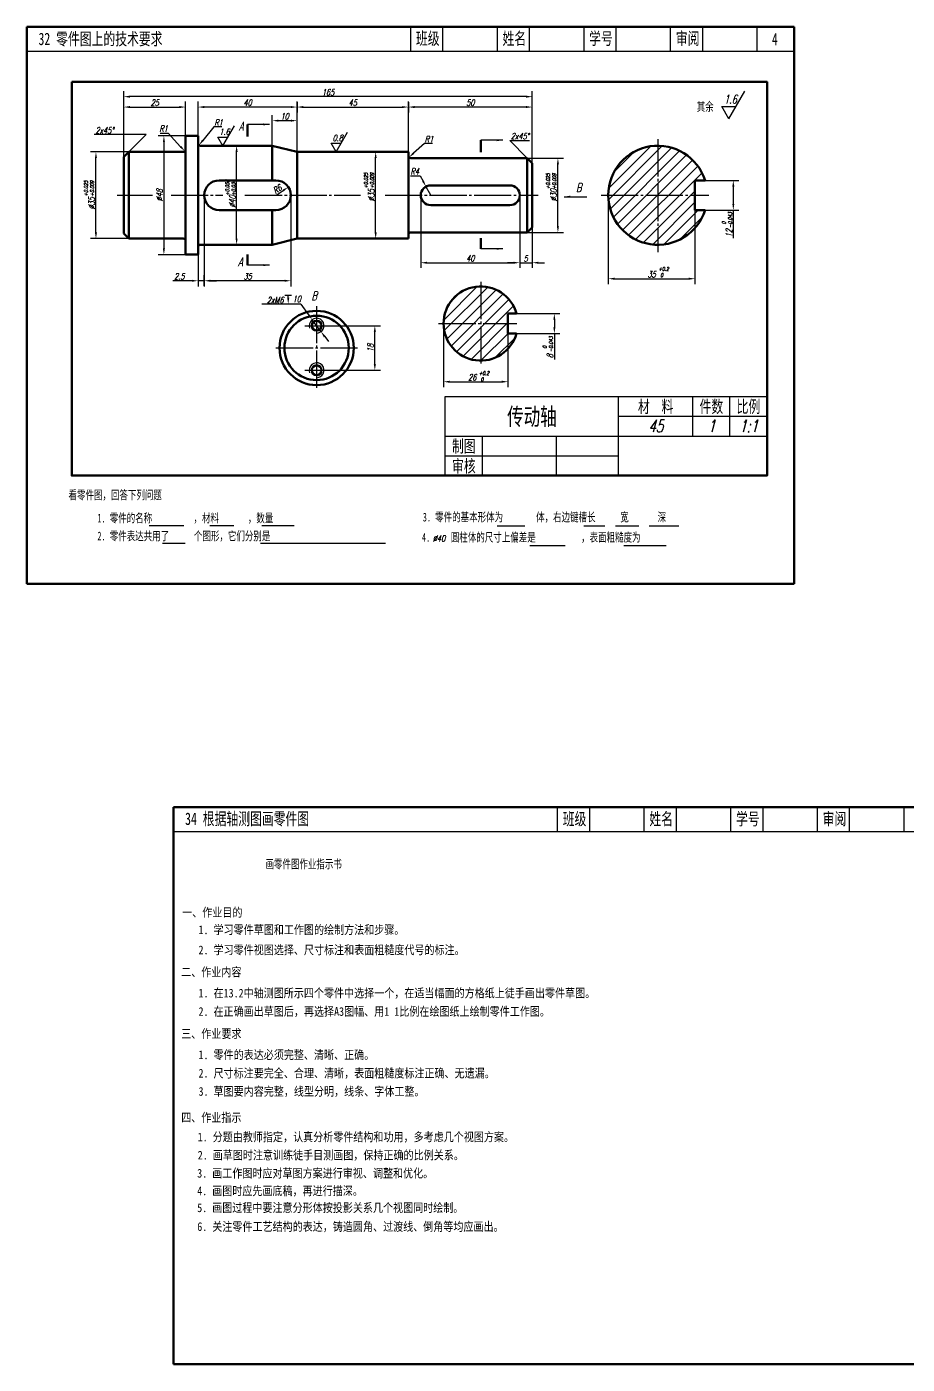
# Model space of a CAD drawing. Header units: millimetres. Extents: x -523 to 2163, y -1202 to 919.
# Drawn here: x -523 to -167, y -548 to -7 of the extents above; entities that cross this region are included whole.
import ezdxf
from ezdxf.enums import TextEntityAlignment as Align

# ---------------------------------------------------------------- set-up
doc = ezdxf.new("R2010")
doc.units = ezdxf.units.MM
doc.header["$PDMODE"] = 33
doc.header["$PDSIZE"] = 1.5
doc.linetypes.add('myCENTER', pattern=[18, 15, -1, 1, -1])
for name, color, linetype, lineweight in [('中心线', 7, 'myCENTER', 25), ('剖面线', 7, 'Continuous', 25), ('尺寸', 7, 'Continuous', 25), ('文字', 7, 'Continuous', 25), ('标注', 7, 'Continuous', 25), ('标题文字', 7, 'Continuous', 25), ('粗实线', 7, 'Continuous', 50), ('细实线', 7, 'Continuous', 25)]:
    doc.layers.add(name, color=color, linetype=linetype, lineweight=lineweight)
doc.styles.add('上下标-1.5号', font='txt.shx', dxfattribs={"width": 0.7, "oblique": 15, "height": 1.5})
doc.styles.add('字母标注-2.5号', font='txt.shx', dxfattribs={"width": 0.7, "oblique": 15, "height": 2.5})
doc.styles.add('字母标注-3.5号', font='txt.shx', dxfattribs={"width": 0.7, "oblique": 15, "height": 3.5})
doc.styles.add('尺寸文字1-2.5号', font='txt.shx', dxfattribs={"width": 0.7, "oblique": 15, "height": 2.5})
doc.styles.add('标题汉字1-5号', font='SimSun.ttf', dxfattribs={"width": 0.7, "height": 5})
doc.styles.add('标题汉字2-3.5号', font='SimSun.ttf', dxfattribs={"width": 0.7, "height": 3.5})
doc.dimstyles.new('ISO-25', dxfattribs={"dimtxt": 3.5, "dimasz": 2.5, "dimexe": 2.25, "dimexo": 0, "dimgap": 0.5, "dimtad": 1, "dimdsep": 46, "dimtxsty": '尺寸文字1-2.5号', "dimcen": 2.5, "dimadec": 0, "dimazin": 0, "dimtfac": 1, "dimtmove": 0, "dimatfit": 2, "dimfxl": 0, "dimarcsym": 0})
doc.dimstyles.new('尺寸25', dxfattribs={"dimtxt": 2.5, "dimasz": 2.5, "dimexe": 2, "dimexo": 0, "dimgap": 0.5, "dimtad": 1, "dimdec": 0, "dimdsep": 46, "dimtxsty": '尺寸文字1-2.5号', "dimcen": 0, "dimadec": 0, "dimazin": 0, "dimtol": 1, "dimtp": 0.039, "dimtfac": 0.6, "dimtdec": 3, "dimtmove": 0, "dimatfit": 3, "dimfxl": 0, "dimarcsym": 0})
doc.dimstyles.new('水平标注25', dxfattribs={"dimtxt": 2.5, "dimasz": 2.5, "dimexe": 2, "dimexo": 0, "dimgap": 0.5, "dimtad": 1, "dimtih": 1, "dimtoh": 1, "dimdec": 0, "dimzin": 0, "dimdsep": 46, "dimtxsty": '尺寸文字1-2.5号', "dimcen": 0, "dimadec": 0, "dimazin": 0, "dimtfac": 1, "dimtdec": 0, "dimtmove": 1, "dimatfit": 2, "dimfxl": 0, "dimtolj": 1, "dimtzin": 0, "dimarcsym": 0})
pattern_1 = [(45, (-1588.9036, -848.7782), (-2.245064, 2.245064), [])]

# ---------------------------------------------------------------- blocks, each defined once
blk = doc.blocks.new('*D125')
at = {"layer": 'Defpoints', "color": 0}
for p in [(-494.66, -57.99), (-481.42, -57.99), (-481.42, -92.99)]:
    blk.add_point(p, dxfattribs=at)
at = {"layer": '尺寸', "color": 0, "lineweight": -2}
for p, q in [((-481.42, -57.99), (-496.91, -57.99)), ((-494.66, -90.49), (-494.66, -60.49)), ((-481.42, -92.99), (-496.91, -92.99))]:
    blk.add_line(p, q, dxfattribs=at)
at = {"layer": '尺寸', "color": 0}
for points in [[(-495.08, -60.49), (-494.24, -60.49), (-494.66, -57.99)], [(-495.08, -90.49), (-494.24, -90.49), (-494.66, -92.99)]]:
    blk.add_solid(points, dxfattribs=at)
at = {"layer": '尺寸', "color": 0, "insert": (-496.41, -78.8), "char_height": 2.5, "attachment_point": 5, "rotation": 90, "style": '尺寸文字1-2.5号'}
blk.add_mtext('%%c35', dxfattribs=at)
blk = doc.blocks.new('*D126')
at = {"layer": 'Defpoints', "color": 0}
for p in [(-458.42, -51.49), (-467.21, -99.49), (-458.42, -99.49)]:
    blk.add_point(p, dxfattribs=at)
at = {"layer": '尺寸', "color": 0, "lineweight": -2}
for p, q in [((-458.42, -51.49), (-469.46, -51.49)), ((-467.21, -53.99), (-467.21, -96.99)), ((-458.42, -99.49), (-469.46, -99.49))]:
    blk.add_line(p, q, dxfattribs=at)
at = {"layer": '尺寸', "color": 0}
for points in [[(-467.62, -53.99), (-466.79, -53.99), (-467.21, -51.49)], [(-467.62, -96.99), (-466.79, -96.99), (-467.21, -99.49)]]:
    blk.add_solid(points, dxfattribs=at)
at = {"layer": '尺寸', "color": 0, "insert": (-468.96, -75.49), "char_height": 2.5, "attachment_point": 5, "rotation": 90, "style": '尺寸文字1-2.5号'}
blk.add_mtext('%%c48', dxfattribs=at)
blk = doc.blocks.new('*D127')
at = {"layer": 'Defpoints', "color": 0}
for p in [(-368.17, -60.16), (-367.42, -59.49)]:
    blk.add_point(p, dxfattribs=at)
at = {"layer": '尺寸', "color": 0, "lineweight": -2}
for p, q in [((-361.96, -54.57), (-366.31, -58.48)), ((-358.75, -54.57), (-361.96, -54.57))]:
    blk.add_line(p, q, dxfattribs=at)
at = {"layer": '尺寸', "color": 0}
blk.add_solid([(-366.59, -58.17), (-366.03, -58.79), (-368.17, -60.16)], dxfattribs=at)
at = {"layer": '尺寸', "color": 0, "insert": (-360.1, -52.82), "char_height": 2.5, "attachment_point": 5, "style": '尺寸文字1-2.5号'}
blk.add_mtext('\\A1;R1', dxfattribs=at)
blk = doc.blocks.new('*D128')
at = {"layer": 'Defpoints', "color": 0}
for p in [(-423.42, -45.37), (-423.42, -55.49), (-413.42, -57.99)]:
    blk.add_point(p, dxfattribs=at)
at = {"layer": '尺寸', "color": 0, "lineweight": -2}
for p, q in [((-423.42, -55.49), (-423.42, -43.12)), ((-413.42, -57.99), (-413.42, -43.12)), ((-415.92, -45.37), (-420.92, -45.37))]:
    blk.add_line(p, q, dxfattribs=at)
at = {"layer": '尺寸', "color": 0}
for points in [[(-420.92, -44.96), (-420.92, -45.79), (-423.42, -45.37)], [(-415.92, -44.96), (-415.92, -45.79), (-413.42, -45.37)]]:
    blk.add_solid(points, dxfattribs=at)
at = {"layer": '尺寸', "color": 0, "insert": (-418.42, -43.62), "char_height": 2.5, "attachment_point": 5, "style": '尺寸文字1-2.5号'}
blk.add_mtext('10', dxfattribs=at)
blk = doc.blocks.new('*D129')
at = {"layer": 'Defpoints', "color": 0}
for p in [(-453.42, -39.87), (-413.42, -43.37), (-453.42, -51.49)]:
    blk.add_point(p, dxfattribs=at)
at = {"layer": '尺寸', "color": 0, "lineweight": -2}
for p, q in [((-453.42, -51.49), (-453.42, -37.62)), ((-413.42, -43.37), (-413.42, -37.62)), ((-415.92, -39.87), (-450.92, -39.87))]:
    blk.add_line(p, q, dxfattribs=at)
at = {"layer": '尺寸', "color": 0}
for points in [[(-450.92, -39.45), (-450.92, -40.28), (-453.42, -39.87)], [(-415.92, -39.45), (-415.92, -40.28), (-413.42, -39.87)]]:
    blk.add_solid(points, dxfattribs=at)
at = {"layer": '尺寸', "color": 0, "insert": (-433.42, -38.12), "char_height": 2.5, "attachment_point": 5, "style": '尺寸文字1-2.5号'}
blk.add_mtext('40', dxfattribs=at)
blk = doc.blocks.new('*D130')
at = {"layer": 'Defpoints', "color": 0}
for p in [(-413.42, -37.87), (-368.42, -39.87), (-368.42, -57.99)]:
    blk.add_point(p, dxfattribs=at)
at = {"layer": '尺寸', "color": 0, "lineweight": -2}
for p, q in [((-368.42, -57.99), (-368.42, -37.62)), ((-413.42, -37.87), (-413.42, -42.12)), ((-410.92, -39.87), (-370.92, -39.87))]:
    blk.add_line(p, q, dxfattribs=at)
at = {"layer": '尺寸', "color": 0}
for points in [[(-410.92, -39.45), (-410.92, -40.28), (-413.42, -39.87)], [(-370.92, -39.45), (-370.92, -40.28), (-368.42, -39.87)]]:
    blk.add_solid(points, dxfattribs=at)
at = {"layer": '尺寸', "color": 0, "insert": (-390.92, -38.12), "char_height": 2.5, "attachment_point": 5, "style": '尺寸文字1-2.5号'}
blk.add_mtext('45', dxfattribs=at)
blk = doc.blocks.new('*D131')
at = {"layer": 'Defpoints', "color": 0}
for p in [(-458.42, -39.87), (-458.42, -51.49), (-483.42, -59.99)]:
    blk.add_point(p, dxfattribs=at)
at = {"layer": '尺寸', "color": 0, "lineweight": -2}
for p, q in [((-483.42, -59.99), (-483.42, -37.62)), ((-458.42, -51.49), (-458.42, -37.62)), ((-480.92, -39.87), (-460.92, -39.87))]:
    blk.add_line(p, q, dxfattribs=at)
at = {"layer": '尺寸', "color": 0}
for points in [[(-480.92, -39.45), (-480.92, -40.28), (-483.42, -39.87)], [(-460.92, -39.45), (-460.92, -40.28), (-458.42, -39.87)]]:
    blk.add_solid(points, dxfattribs=at)
at = {"layer": '尺寸', "color": 0, "insert": (-470.92, -38.12), "char_height": 2.5, "attachment_point": 5, "style": '尺寸文字1-2.5号'}
blk.add_mtext('25', dxfattribs=at)
blk = doc.blocks.new('*D132')
at = {"layer": 'Defpoints', "color": 0}
for p in [(-437.84, -55.49), (-436.62, -55.49), (-435.4, -95.49)]:
    blk.add_point(p, dxfattribs=at)
at = {"layer": '尺寸', "color": 0, "lineweight": -2}
for p, q in [((-436.62, -55.49), (-440.09, -55.49)), ((-437.84, -92.99), (-437.84, -57.99)), ((-435.4, -95.49), (-440.09, -95.49))]:
    blk.add_line(p, q, dxfattribs=at)
at = {"layer": '尺寸', "color": 0}
for points in [[(-438.25, -57.99), (-437.42, -57.99), (-437.84, -55.49)], [(-438.25, -92.99), (-437.42, -92.99), (-437.84, -95.49)]]:
    blk.add_solid(points, dxfattribs=at)
at = {"layer": '尺寸', "color": 0, "insert": (-439.59, -78.03), "char_height": 2.5, "attachment_point": 5, "rotation": 90, "style": '尺寸文字1-2.5号'}
blk.add_mtext('%%c40', dxfattribs=at)
blk = doc.blocks.new('*D133')
at = {"layer": 'Defpoints', "color": 0}
for p in [(-382.18, -57.99), (-381.66, -57.99), (-383.49, -92.99)]:
    blk.add_point(p, dxfattribs=at)
at = {"layer": '尺寸', "color": 0, "lineweight": -2}
for p, q in [((-382.18, -57.99), (-379.41, -57.99)), ((-381.66, -90.49), (-381.66, -60.49)), ((-383.49, -92.99), (-379.41, -92.99))]:
    blk.add_line(p, q, dxfattribs=at)
at = {"layer": '尺寸', "color": 0}
for points in [[(-382.07, -60.49), (-381.24, -60.49), (-381.66, -57.99)], [(-382.07, -90.49), (-381.24, -90.49), (-381.66, -92.99)]]:
    blk.add_solid(points, dxfattribs=at)
at = {"layer": '尺寸', "color": 0, "insert": (-383.41, -75.49), "char_height": 2.5, "attachment_point": 5, "rotation": 90, "style": '尺寸文字1-2.5号'}
blk.add_mtext('%%C35', dxfattribs=at)
blk = doc.blocks.new('*D134')
at = {"layer": 'Defpoints', "color": 0}
for p in [(-450.92, -75.49), (-453.42, -99.49), (-453.42, -110.03)]:
    blk.add_point(p, dxfattribs=at)
at = {"layer": '尺寸', "color": 0, "lineweight": -2}
for p, q in [((-450.92, -75.49), (-450.92, -112.28)), ((-453.42, -99.49), (-453.42, -112.28)), ((-455.92, -110.03), (-463.59, -110.03)), ((-450.92, -110.03), (-453.42, -110.03)), ((-448.42, -110.03), (-445.92, -110.03))]:
    blk.add_line(p, q, dxfattribs=at)
at = {"layer": '尺寸', "color": 0}
for points in [[(-455.92, -109.61), (-455.92, -110.44), (-453.42, -110.03)], [(-448.42, -109.61), (-448.42, -110.44), (-450.92, -110.03)]]:
    blk.add_solid(points, dxfattribs=at)
at = {"layer": '尺寸', "color": 0, "insert": (-461.01, -108.28), "char_height": 2.5, "attachment_point": 5, "style": '尺寸文字1-2.5号'}
blk.add_mtext('2.5', dxfattribs=at)
blk = doc.blocks.new('*D135')
at = {"layer": 'Defpoints', "color": 0}
for p in [(-415.92, -75.49), (-450.92, -110.03), (-450.92, -112.03)]:
    blk.add_point(p, dxfattribs=at)
at = {"layer": '尺寸', "color": 0, "lineweight": -2}
for p, q in [((-415.92, -75.49), (-415.92, -112.28)), ((-450.92, -112.03), (-450.92, -107.78)), ((-418.42, -110.03), (-448.42, -110.03))]:
    blk.add_line(p, q, dxfattribs=at)
at = {"layer": '尺寸', "color": 0}
for points in [[(-448.42, -109.61), (-448.42, -110.44), (-450.92, -110.03)], [(-418.42, -109.61), (-418.42, -110.44), (-415.92, -110.03)]]:
    blk.add_solid(points, dxfattribs=at)
at = {"layer": '尺寸', "color": 0, "insert": (-433.42, -108.28), "char_height": 2.5, "attachment_point": 5, "style": '尺寸文字1-2.5号'}
blk.add_mtext('35', dxfattribs=at)
blk = doc.blocks.new('*D136')
at = {"layer": 'Defpoints', "color": 0}
for p in [(-421.92, -75.49), (-416.92, -72.18)]:
    blk.add_point(p, dxfattribs=at)
at = {"layer": '尺寸', "color": 0, "lineweight": -2}
blk.add_line((-421.92, -75.49), (-419, -73.56), dxfattribs=at)
at = {"layer": '尺寸', "color": 0}
blk.add_solid([(-419.23, -73.21), (-418.77, -73.91), (-416.92, -72.18)], dxfattribs=at)
at = {"layer": '尺寸', "color": 0, "insert": (-421.43, -73.06), "char_height": 2.5, "attachment_point": 5, "rotation": 33.4229, "style": '尺寸文字1-2.5号'}
blk.add_mtext('R6', dxfattribs=at)
blk = doc.blocks.new('*D137')
at = {"layer": 'Defpoints', "color": 0}
for p in [(-368.42, -37.87), (-368.42, -39.87), (-318.42, -62.49)]:
    blk.add_point(p, dxfattribs=at)
at = {"layer": '尺寸', "color": 0, "lineweight": -2}
for p, q in [((-318.42, -62.49), (-318.42, -37.62)), ((-368.42, -37.87), (-368.42, -42.12)), ((-320.92, -39.87), (-365.92, -39.87))]:
    blk.add_line(p, q, dxfattribs=at)
at = {"layer": '尺寸', "color": 0}
for points in [[(-365.92, -39.45), (-365.92, -40.28), (-368.42, -39.87)], [(-320.92, -39.45), (-320.92, -40.28), (-318.42, -39.87)]]:
    blk.add_solid(points, dxfattribs=at)
at = {"layer": '尺寸', "color": 0, "insert": (-343.42, -38.12), "char_height": 2.5, "attachment_point": 5, "style": '尺寸文字1-2.5号'}
blk.add_mtext('50', dxfattribs=at)
blk = doc.blocks.new('*D121')
at = {"layer": 'Defpoints', "color": 0}
for p in [(-483.42, -35.67), (-483.42, -37.87), (-318.42, -37.87)]:
    blk.add_point(p, dxfattribs=at)
at = {"layer": '尺寸', "color": 0, "lineweight": -2}
for p, q in [((-483.42, -37.87), (-483.42, -33.42)), ((-320.92, -35.67), (-480.92, -35.67)), ((-318.42, -37.87), (-318.42, -33.42))]:
    blk.add_line(p, q, dxfattribs=at)
at = {"layer": '尺寸', "color": 0}
for points in [[(-480.92, -35.25), (-480.92, -36.09), (-483.42, -35.67)], [(-320.92, -35.25), (-320.92, -36.09), (-318.42, -35.67)]]:
    blk.add_solid(points, dxfattribs=at)
at = {"layer": '尺寸', "color": 0, "insert": (-400.92, -33.92), "char_height": 2.5, "attachment_point": 5, "style": '尺寸文字1-2.5号'}
blk.add_mtext('165', dxfattribs=at)
blk = doc.blocks.new('*D138')
at = {"layer": 'Defpoints', "color": 0}
for p in [(-320.42, -60.49), (-308.03, -60.49), (-320.42, -90.49)]:
    blk.add_point(p, dxfattribs=at)
at = {"layer": '尺寸', "color": 0, "lineweight": -2}
for p, q in [((-320.42, -60.49), (-305.78, -60.49)), ((-308.03, -87.99), (-308.03, -62.99)), ((-320.42, -90.49), (-305.78, -90.49))]:
    blk.add_line(p, q, dxfattribs=at)
at = {"layer": '尺寸', "color": 0}
for points in [[(-308.45, -62.99), (-307.61, -62.99), (-308.03, -60.49)], [(-308.45, -87.99), (-307.61, -87.99), (-308.03, -90.49)]]:
    blk.add_solid(points, dxfattribs=at)
at = {"layer": '尺寸', "color": 0, "insert": (-309.78, -75.49), "char_height": 2.5, "attachment_point": 5, "rotation": 90, "style": '尺寸文字1-2.5号'}
blk.add_mtext('%%C30', dxfattribs=at)
blk = doc.blocks.new('*D139')
at = {"layer": 'Defpoints', "color": 0}
for p in [(-287.66, -75.49), (-252.66, -81.49), (-252.66, -109.2)]:
    blk.add_point(p, dxfattribs=at)
at = {"layer": '尺寸', "color": 0, "lineweight": -2}
for p, q in [((-287.66, -75.49), (-287.66, -111.45)), ((-252.66, -81.49), (-252.66, -111.45)), ((-285.16, -109.2), (-255.16, -109.2))]:
    blk.add_line(p, q, dxfattribs=at)
at = {"layer": '尺寸', "color": 0}
for points in [[(-285.16, -108.79), (-285.16, -109.62), (-287.66, -109.2)], [(-255.16, -108.79), (-255.16, -109.62), (-252.66, -109.2)]]:
    blk.add_solid(points, dxfattribs=at)
at = {"layer": '尺寸', "color": 0, "insert": (-270.16, -107.45), "char_height": 2.5, "attachment_point": 5, "style": '尺寸文字1-2.5号'}
blk.add_mtext('35', dxfattribs=at)
blk = doc.blocks.new('*D140')
at = {"layer": 'Defpoints', "color": 0}
for p in [(-248.58, -69.49), (-237.17, -69.49), (-248.58, -81.49)]:
    blk.add_point(p, dxfattribs=at)
at = {"layer": '尺寸', "color": 0, "lineweight": -2}
for p, q in [((-248.58, -69.49), (-234.92, -69.49)), ((-237.17, -71.99), (-237.17, -78.99)), ((-248.58, -81.49), (-234.92, -81.49)), ((-237.17, -81.49), (-237.17, -92.76))]:
    blk.add_line(p, q, dxfattribs=at)
at = {"layer": '尺寸', "color": 0}
for points in [[(-237.58, -71.99), (-236.75, -71.99), (-237.17, -69.49)], [(-237.58, -78.99), (-236.75, -78.99), (-237.17, -81.49)]]:
    blk.add_solid(points, dxfattribs=at)
at = {"layer": '尺寸', "color": 0, "insert": (-238.92, -90.82), "char_height": 2.5, "attachment_point": 5, "rotation": 90, "style": '尺寸文字1-2.5号'}
blk.add_mtext('12', dxfattribs=at)
blk = doc.blocks.new('*D141')
at = {"layer": 'Defpoints', "color": 0}
for p in [(-354.22, -127.3), (-328.22, -131.3), (-328.22, -150.81)]:
    blk.add_point(p, dxfattribs=at)
at = {"layer": '尺寸', "color": 0, "lineweight": -2}
for p, q in [((-354.22, -127.3), (-354.22, -153.06)), ((-328.22, -131.3), (-328.22, -153.06)), ((-351.72, -150.81), (-330.72, -150.81))]:
    blk.add_line(p, q, dxfattribs=at)
at = {"layer": '尺寸', "color": 0}
for points in [[(-351.72, -150.39), (-351.72, -151.23), (-354.22, -150.81)], [(-330.72, -150.39), (-330.72, -151.23), (-328.22, -150.81)]]:
    blk.add_solid(points, dxfattribs=at)
at = {"layer": '尺寸', "color": 0, "insert": (-342.64, -149.06), "char_height": 2.5, "attachment_point": 5, "style": '尺寸文字1-2.5号'}
blk.add_mtext('26', dxfattribs=at)
blk = doc.blocks.new('*D142')
at = {"layer": 'Defpoints', "color": 0}
for p in [(-324.76, -123.3), (-324.76, -131.3), (-309.47, -131.3)]:
    blk.add_point(p, dxfattribs=at)
at = {"layer": '尺寸', "color": 0, "lineweight": -2}
for p, q in [((-324.76, -123.3), (-307.22, -123.3)), ((-309.47, -125.8), (-309.47, -128.8)), ((-324.76, -131.3), (-307.22, -131.3)), ((-309.47, -131.3), (-309.47, -141.78))]:
    blk.add_line(p, q, dxfattribs=at)
at = {"layer": '尺寸', "color": 0}
for points in [[(-309.89, -125.8), (-309.05, -125.8), (-309.47, -123.3)], [(-309.89, -128.8), (-309.05, -128.8), (-309.47, -131.3)]]:
    blk.add_solid(points, dxfattribs=at)
at = {"layer": '尺寸', "color": 0, "insert": (-311.22, -140.47), "char_height": 2.5, "attachment_point": 5, "rotation": 90, "style": '尺寸文字1-2.5号'}
blk.add_mtext('8', dxfattribs=at)
blk = doc.blocks.new('*D143')
at = {"layer": 'Defpoints', "color": 0}
for p in [(-401, -128.17), (-381.99, -128.17), (-400.72, -146.17)]:
    blk.add_point(p, dxfattribs=at)
at = {"layer": '尺寸', "color": 0, "lineweight": -2}
for p, q in [((-401, -128.17), (-379.74, -128.17)), ((-381.99, -143.67), (-381.99, -130.67)), ((-400.72, -146.17), (-379.74, -146.17))]:
    blk.add_line(p, q, dxfattribs=at)
at = {"layer": '尺寸', "color": 0}
for points in [[(-382.41, -130.67), (-381.57, -130.67), (-381.99, -128.17)], [(-382.41, -143.67), (-381.57, -143.67), (-381.99, -146.17)]]:
    blk.add_solid(points, dxfattribs=at)
at = {"layer": '尺寸', "color": 0, "insert": (-383.74, -137.17), "char_height": 2.5, "attachment_point": 5, "rotation": 90, "style": '尺寸文字1-2.5号'}
blk.add_mtext('18', dxfattribs=at)
blk = doc.blocks.new('*D144')
at = {"layer": 'Defpoints', "color": 0}
for p in [(-407.28, -125.75), (-403.73, -130.59)]:
    blk.add_point(p, dxfattribs=at)
at = {"layer": '尺寸', "color": 0, "lineweight": -2}
for p, q in [((-411.86, -119.52), (-408.76, -123.73)), ((-403.73, -130.59), (-407.28, -125.75)), ((-402.25, -132.6), (-400.77, -134.62))]:
    blk.add_line(p, q, dxfattribs=at)
at = {"layer": '尺寸', "color": 0}
for points in [[(-408.42, -123.49), (-409.1, -123.98), (-407.28, -125.75)], [(-401.92, -132.36), (-402.59, -132.85), (-403.73, -130.59)]]:
    blk.add_solid(points, dxfattribs=at)
blk = doc.blocks.new('*D361')
at = {"layer": 'Defpoints', "color": 0}
for p in [(-459.42, -56.99), (-458.75, -57.72)]:
    blk.add_point(p, dxfattribs=at)
at = {"layer": '尺寸', "color": 0, "lineweight": -2}
for p, q in [((-468.7, -50.36), (-465.49, -50.36)), ((-465.49, -50.36), (-460.44, -55.88))]:
    blk.add_line(p, q, dxfattribs=at)
at = {"layer": '尺寸', "color": 0}
blk.add_solid([(-460.13, -55.6), (-460.74, -56.16), (-458.75, -57.72)], dxfattribs=at)
at = {"layer": '尺寸', "color": 0, "insert": (-467.34, -48.61), "char_height": 2.5, "attachment_point": 5, "style": '尺寸文字1-2.5号'}
blk.add_mtext('\\A1;R1', dxfattribs=at)
blk = doc.blocks.new('*D362')
at = {"layer": 'Defpoints', "color": 0}
for p in [(-453.06, -55.26), (-452.42, -54.49)]:
    blk.add_point(p, dxfattribs=at)
at = {"layer": '尺寸', "color": 0, "lineweight": -2}
for p, q in [((-446.97, -47.88), (-451.47, -53.33)), ((-443.76, -47.88), (-446.97, -47.88))]:
    blk.add_line(p, q, dxfattribs=at)
at = {"layer": '尺寸', "color": 0}
blk.add_solid([(-451.79, -53.07), (-451.15, -53.6), (-453.06, -55.26)], dxfattribs=at)
at = {"layer": '尺寸', "color": 0, "insert": (-445.12, -46.13), "char_height": 2.5, "attachment_point": 5, "style": '尺寸文字1-2.5号'}
blk.add_mtext('\\A1;R1', dxfattribs=at)
blk = doc.blocks.new('*D363')
at = {"layer": 'Defpoints', "color": 0}
for p in [(-361.34, -71.97), (-359.42, -75.49)]:
    blk.add_point(p, dxfattribs=at)
at = {"layer": '尺寸', "color": 0, "lineweight": -2}
for p, q in [((-367.52, -67.58), (-363.73, -67.58)), ((-363.73, -67.58), (-362.53, -69.78)), ((-359.42, -75.49), (-361.34, -71.97))]:
    blk.add_line(p, q, dxfattribs=at)
at = {"layer": '尺寸', "color": 0}
blk.add_solid([(-362.17, -69.58), (-362.9, -69.98), (-361.34, -71.97)], dxfattribs=at)
at = {"layer": '尺寸', "color": 0, "insert": (-365.87, -65.83), "char_height": 2.5, "attachment_point": 5, "style": '尺寸文字1-2.5号'}
blk.add_mtext('\\A1;R4', dxfattribs=at)
blk = doc.blocks.new('*D364')
at = {"layer": 'Defpoints', "color": 0}
for p in [(-363.42, -75.49), (-323.42, -75.49), (-323.42, -102.74)]:
    blk.add_point(p, dxfattribs=at)
at = {"layer": '尺寸', "color": 0, "lineweight": -2}
for p, q in [((-363.42, -75.49), (-363.42, -104.74)), ((-323.42, -75.49), (-323.42, -104.74)), ((-360.92, -102.74), (-325.92, -102.74))]:
    blk.add_line(p, q, dxfattribs=at)
at = {"layer": '尺寸', "color": 0}
for points in [[(-360.92, -102.33), (-360.92, -103.16), (-363.42, -102.74)], [(-325.92, -102.33), (-325.92, -103.16), (-323.42, -102.74)]]:
    blk.add_solid(points, dxfattribs=at)
at = {"layer": '尺寸', "color": 0, "insert": (-343.42, -100.99), "char_height": 2.5, "attachment_point": 5, "style": '尺寸文字1-2.5号'}
blk.add_mtext('\\A1;40', dxfattribs=at)
blk = doc.blocks.new('*D365')
at = {"layer": 'Defpoints', "color": 0}
for p in [(-323.42, -75.49), (-318.42, -88.49), (-318.42, -102.74)]:
    blk.add_point(p, dxfattribs=at)
at = {"layer": '尺寸', "color": 0, "lineweight": -2}
for p, q in [((-323.42, -75.49), (-323.42, -104.74)), ((-318.42, -88.49), (-318.42, -104.74)), ((-325.92, -102.74), (-328.42, -102.74)), ((-323.42, -102.74), (-318.42, -102.74)), ((-315.92, -102.74), (-313.42, -102.74))]:
    blk.add_line(p, q, dxfattribs=at)
at = {"layer": '尺寸', "color": 0}
for points in [[(-325.92, -102.33), (-325.92, -103.16), (-323.42, -102.74)], [(-315.92, -102.33), (-315.92, -103.16), (-318.42, -102.74)]]:
    blk.add_solid(points, dxfattribs=at)
at = {"layer": '尺寸', "color": 0, "insert": (-321.08, -101.03), "char_height": 2.5, "attachment_point": 5, "style": '尺寸文字1-2.5号'}
blk.add_mtext('\\A1;5', dxfattribs=at)

msp = doc.modelspace()

# ---------------------------------------------------------------- hatches: boundary and pattern name
at = {"layer": '剖面线'}
h = msp.add_hatch(dxfattribs=at)
h.set_pattern_fill('ANSI31', color=256, style=0)
h.set_pattern_definition(pattern_1)
h.paths.add_polyline_path([(-252.664, -81.487), (-252.664, -69.487), (-248.585, -69.487, 6.5131307), (-248.585, -81.487)])
h = msp.add_hatch(dxfattribs=at)
h.set_pattern_fill('ANSI31', color=256, style=0)
h.set_pattern_definition(pattern_1)
h.paths.add_polyline_path([(-324.763, -131.298), (-328.22, -131.298), (-328.22, -123.298), (-324.763, -123.298, 7.3642081)])

# ---------------------------------------------------------------- linework, layer by layer
at = {"layer": '中心线'}
for p, q in [((-267.664, -52.891), (-267.664, -98.544)), ((-486.091, -75.487), (-471.747, -75.487)), ((-464.336, -75.487), (-443.34, -75.487)), ((-434.448, -75.487), (-387.763, -75.487)), ((-377.882, -75.487), (-315.982, -75.487)), ((-290.551, -75.487), (-247.077, -75.487)), ((-339.22, -110.511), (-339.22, -144.023)), ((-405.507, -120.229), (-405.507, -153.99)), ((-410.219, -128.168), (-400.999, -128.168)), ((-356.251, -127.298), (-324.573, -127.298)), ((-421.953, -137.168), (-388.427, -137.168)), ((-410.219, -146.168), (-400.72, -146.168))]:
    msp.add_line(p, q, dxfattribs=at)
at = {"layer": '尺寸'}
for p, q in [((-474.352, -50.916), (-495.353, -50.916)), ((-481.423, -57.987), (-474.352, -50.916)), ((-320.423, -60.487), (-327.494, -53.416)), ((-327.494, -53.416), (-319.526, -53.416)), ((-418.325, -115.815), (-415.693, -115.815)), ((-411.855, -119.516), (-427.595, -119.516))]:
    msp.add_line(p, q, dxfattribs=at)
msp.add_lwpolyline([(-416.977, -116.902), (-416.977, -115.815)], dxfattribs=at)
msp.add_solid([(-416.56, -116.902), (-416.977, -119.402), (-417.393, -116.902)], dxfattribs=at)
at = {"layer": '文字'}
for p, q in [((-473.2, -208.826), (-459.114, -208.826)), ((-448.71, -208.826), (-438.946, -208.826)), ((-427.582, -208.826), (-414.616, -208.826)), ((-332.52, -209.004), (-321.336, -209.004)), ((-297.576, -209.004), (-289.128, -209.004)), ((-284.728, -209.004), (-275.401, -209.004)), ((-271.177, -209.004), (-259.209, -209.004)), ((-467.733, -216.032), (-458.641, -216.032)), ((-428.12, -216.032), (-377.674, -216.032)), ((-319.361, -217.007), (-305.033, -217.007)), ((-281.448, -217.007), (-264.338, -217.007))]:
    msp.add_line(p, q, dxfattribs=at)
at = {"layer": '标注'}
for p, q in [((-238.92, -44.6), (-232.454, -33.4)), ((-241.749, -39.7), (-236.091, -39.7)), ((-238.92, -44.6), (-241.749, -39.7)), ((-443.337, -55.487), (-438.718, -47.487)), ((-445.357, -51.987), (-441.316, -51.987)), ((-443.337, -55.487), (-445.357, -51.987)), ((-397.596, -57.987), (-392.978, -49.987)), ((-399.617, -54.487), (-395.576, -54.487)), ((-397.596, -57.987), (-399.617, -54.487))]:
    msp.add_line(p, q, dxfattribs=at)
at = {"layer": '粗实线'}
for p, q in [((-522.618, -7.433), (-522.618, -232.433)), ((-212.618, -7.433), (-522.618, -7.433)), ((-212.618, -232.433), (-212.618, -7.433)), ((-433.449, -46.883), (-433.449, -51.72)), ((-458.423, -51.487), (-458.423, -56.987)), ((-458.423, -51.487), (-453.423, -51.487)), ((-453.423, -51.487), (-453.423, -54.487)), ((-339.22, -53.25), (-339.22, -58.086)), ((-481.423, -57.987), (-483.423, -59.987)), ((-481.423, -57.987), (-459.423, -57.987)), ((-481.423, -57.987), (-481.423, -92.987)), ((-458.423, -93.987), (-458.423, -56.987)), ((-453.423, -96.487), (-453.423, -54.487)), ((-452.423, -55.487), (-423.423, -55.487)), ((-423.423, -55.487), (-423.423, -69.487)), ((-413.423, -57.987), (-423.423, -55.487)), ((-413.423, -57.987), (-413.423, -92.987)), ((-413.423, -57.987), (-368.423, -57.987)), ((-368.423, -57.987), (-368.423, -59.487)), ((-483.423, -59.987), (-483.423, -90.987)), ((-368.423, -59.487), (-368.423, -91.487)), ((-367.423, -60.487), (-320.423, -60.487)), ((-320.423, -60.487), (-318.423, -62.487)), ((-320.423, -60.487), (-320.423, -90.487)), ((-318.423, -62.487), (-318.423, -88.487)), ((-444.923, -69.487), (-421.923, -69.487)), ((-252.664, -69.487), (-252.664, -81.487)), ((-252.664, -69.487), (-248.585, -69.487)), ((-359.423, -71.487), (-327.423, -71.487)), ((-359.423, -79.487), (-327.423, -79.487)), ((-444.923, -81.487), (-421.923, -81.487)), ((-423.423, -81.487), (-423.423, -95.487)), ((-252.664, -81.487), (-248.585, -81.487)), ((-483.423, -90.987), (-481.423, -92.987)), ((-368.423, -92.987), (-368.423, -91.487)), ((-367.423, -90.487), (-320.423, -90.487)), ((-318.423, -88.487), (-320.423, -90.487)), ((-481.423, -92.987), (-459.423, -92.987)), ((-458.423, -99.487), (-458.423, -93.987)), ((-453.423, -99.487), (-453.423, -96.487)), ((-452.423, -95.487), (-423.423, -95.487)), ((-413.423, -92.987), (-423.423, -95.487)), ((-413.423, -92.987), (-368.423, -92.987)), ((-339.22, -92.849), (-339.22, -97.131)), ((-458.423, -99.487), (-453.423, -99.487)), ((-433.449, -99.43), (-433.449, -103.712)), ((-328.22, -123.298), (-328.22, -131.298)), ((-328.22, -123.298), (-324.763, -123.298)), ((-328.22, -131.298), (-324.763, -131.298)), ((-522.618, -232.433), (-212.618, -232.433)), ((-153.305, -322.648), (-463.305, -322.648)), ((-463.305, -322.648), (-463.305, -332.648)), ((-463.305, -332.648), (-463.305, -547.648)), ((-463.305, -547.648), (-153.305, -547.648))]:
    msp.add_line(p, q, dxfattribs=at)
msp.add_lwpolyline([(-504.428, -29.733), (-223.535, -29.733), (-223.535, -188.746), (-504.428, -188.746)], close=True, dxfattribs=at)
for centre, radius in [((-405.507, -137.168), 15), ((-405.507, -137.168), 13), ((-405.507, -128.168), 2), ((-405.507, -146.168), 2)]:
    msp.add_circle(centre, radius, dxfattribs=at)
for centre, radius, start, end in [((-459.423, -56.987), 1, 270, 0), ((-452.423, -54.487), 1, 180, 270), ((-267.664, -75.487), 20, 17.4576, 342.5424), ((-367.423, -59.487), 1, 180, 270), ((-444.923, -75.487), 6, 90, 270), ((-421.923, -75.487), 6, 270, 90), ((-359.423, -75.487), 4, 90, 270), ((-327.423, -75.487), 4, 270, 90), ((-367.423, -91.487), 1, 90, 180), ((-459.423, -93.987), 1, 0, 90), ((-452.423, -96.487), 1, 90, 180), ((-339.22, -127.298), 15, 15.46601, 344.53399)]:
    msp.add_arc(centre, radius, start, end, dxfattribs=at)
at = {"layer": '细实线'}
for p, q in [((-367.618, -7.433), (-367.618, -17.433)), ((-354.618, -7.433), (-354.618, -17.433)), ((-332.618, -7.433), (-332.618, -17.433)), ((-319.618, -7.433), (-319.618, -17.433)), ((-297.618, -7.433), (-297.618, -17.433)), ((-284.618, -7.433), (-284.618, -17.433)), ((-262.618, -7.433), (-262.618, -17.433)), ((-249.618, -7.433), (-249.618, -17.433)), ((-227.618, -7.433), (-227.618, -17.433)), ((-212.618, -17.433), (-522.618, -17.433)), ((-353.535, -156.746), (-223.535, -156.746)), ((-353.535, -188.746), (-353.535, -156.746)), ((-283.535, -188.746), (-283.535, -156.746)), ((-253.535, -172.746), (-253.535, -156.746)), ((-238.535, -172.746), (-238.535, -156.746)), ((-223.535, -188.746), (-223.535, -156.746)), ((-283.535, -164.746), (-223.535, -164.746)), ((-353.535, -172.746), (-223.535, -172.746)), ((-338.535, -188.746), (-338.535, -172.746)), ((-308.535, -188.746), (-308.535, -172.746)), ((-353.535, -180.746), (-283.535, -180.746)), ((-353.535, -188.746), (-223.535, -188.746)), ((-308.305, -322.648), (-308.305, -332.648)), ((-295.305, -322.648), (-295.305, -332.648)), ((-273.305, -322.648), (-273.305, -332.648)), ((-260.305, -322.648), (-260.305, -332.648)), ((-238.305, -322.648), (-238.305, -332.648)), ((-225.305, -322.648), (-225.305, -332.648)), ((-203.305, -322.648), (-203.305, -332.648)), ((-190.305, -322.648), (-190.305, -332.648)), ((-168.305, -322.648), (-168.305, -332.648)), ((-153.305, -332.648), (-463.305, -332.648))]:
    msp.add_line(p, q, dxfattribs=at)
for centre in [(-405.507, -128.168), (-405.507, -146.168)]:
    msp.add_arc(centre, 3, 279.02651, 200.30861, dxfattribs=at)

# ---------------------------------------------------------------- texts
at = {"style": '标题汉字2-3.5号', "width": 0.85}
for s, p in [('一、作业目的', (-459.825, -366.923)), ('1. 学习零件草图和工作图的绘制方法和步骤。', (-453.225, -373.917)), ('2. 学习零件视图选择、尺寸标注和表面粗糙度代号的标注。', (-453.225, -382.054)), ('二、作业内容', (-460.224, -390.993)), ('1. 在13.2中轴测图所示四个零件中选择一个，在适当幅面的方格纸上徒手画出零件草图。', (-453.225, -399.485)), ('2. 在正确画出草图后，再选择A3图幅、用1 1比例在绘图纸上绘制零件工作图。', (-453.225, -406.918)), (':', (-388.668, -406.407)), ('三、作业要求', (-460.224, -415.924)), ('1. 零件的表达必须完整、清晰、正确。', (-453.225, -424.416)), ('2. 尺寸标注要完全、合理、清晰，表面粗糙度标注正确、无遗漏。', (-453.225, -431.849)), ('3. 草图要内容完整，线型分明，线条、字体工整。', (-453.225, -439.202)), ('四、作业指示', (-460.224, -449.762)), ('1. 分题由教师指定，认真分析零件结构和功用，多考虑几个视图方案。', (-453.567, -457.606)), ('2. 画草图时注意训练徒手目测画图，保持正确的比例关系。', (-453.552, -464.947)), ('3. 画工作图时应对草图方案进行审视、调整和优化。', (-453.754, -472.257)), ('4. 画图时应先画底稿，再进行描深。', (-453.754, -479.38)), ('5. 画图过程中要注意分形体按投影关系几个视图同时绘制。', (-453.754, -486.199)), ('6. 关注零件工艺结构的表达，铸造圆角、过渡线、倒角等均应画出。', (-453.722, -493.808))]:
    msp.add_text(s, height=3.5, dxfattribs=at).set_placement(p)
at = {"insert": (-433.049, -343.879), "char_height": 3.5, "width": 138.27656, "attachment_point": 1, "style": '标题汉字2-3.5号'}
msp.add_mtext('\u3000\u3000画零件图作业指示书\\P\\P\\P\\P\\P\\P\\P\\P\\P\\P\\P\\P\\P\\P\\P\\P\\P\\P\\P    ', dxfattribs=at)
at = {"layer": '尺寸', "style": '标题汉字2-3.5号', "width": 0.7}
msp.add_text('其余', height=3.5, dxfattribs=at).set_placement((-251.95, -41.507))
at = {"layer": '尺寸', "oblique": 15, "width": 0.7}
for s, height, style, p in [('2x45%%D', 2.5, '尺寸文字1-2.5号', (-494.882, -50.556)), ('2x45%%D', 2.5, '尺寸文字1-2.5号', (-327.08, -52.872)), ('+0.2', 1.5, '上下标-1.5号', (-267.42, -106.019)), ('0', 1.5, '上下标-1.5号', (-266.662, -108.519)), ('2xM6', 2.5, '尺寸文字1-2.5号', (-425.611, -119.043)), ('10', 2.5, '尺寸文字1-2.5号', (-415.202, -118.614)), ('+0.2', 1.5, '上下标-1.5号', (-339.996, -148.103)), ('0', 1.5, '上下标-1.5号', (-339.238, -150.603))]:
    msp.add_text(s, height=height, dxfattribs=dict(at, style=style)).set_placement(p)
at = {"layer": '尺寸', "style": '上下标-1.5号', "oblique": 15, "width": 0.7}
for s, p in [('+0.025', (-384.868, -72.798)), ('+0.009', (-382.368, -72.798)), ('+0.025', (-311.275, -73.067)), ('+0.009', (-308.775, -73.067)), ('+0.025', (-497.962, -75.997)), ('+0.009', (-495.462, -75.997)), ('+0.050', (-440.803, -75.664)), ('+0.034', (-438.303, -75.664)), ('0', (-240.182, -87.285)), ('-0.043', (-237.682, -88.732)), ('-0.043', (-310.084, -138.901)), ('0', (-312.584, -137.455))]:
    msp.add_text(s, height=1.5, rotation=90, dxfattribs=at).set_placement(p)
at = {"layer": '文字', "style": '标题汉字2-3.5号', "width": 0.7}
for s, p in [('看零件图，回答下列问题', (-505.75, -198.291)), ('1. 零件的名称          ，材料       ，数量  ', (-494.087, -207.64)), ('3. 零件的基本形体为        体，右边键槽长      宽       深', (-362.612, -207.242)), ('2. 零件表达共用了      个图形，它们分别是', (-494.087, -214.869)), ('4.     圆柱体的尺寸上偏差是           ，表面粗糙度为', (-362.954, -215.405))]:
    msp.add_text(s, height=3.5, dxfattribs=at).set_placement(p)
at = {"layer": '文字', "style": '字母标注-2.5号', "oblique": 15, "width": 0.7}
msp.add_text('%%C40', height=2.5, dxfattribs=at).set_placement((-358.564, -215.356))
at = {"layer": '标注', "oblique": 15, "width": 0.7}
for s, height, style, p in [('1.6', 3.5, '尺寸文字1-2.5号', (-240.988, -38.455)), ('1.6', 2.5, '尺寸文字1-2.5号', (-444.814, -51.098)), ('A', 3.5, '字母标注-3.5号', (-436.943, -49.377)), ('0.8', 2.5, '尺寸文字1-2.5号', (-399.073, -53.598)), ('B', 3.5, '字母标注-3.5号', (-300.736, -74.168)), ('A', 3.5, '字母标注-3.5号', (-437.257, -104.161)), ('B', 3.5, '字母标注-3.5号', (-407.601, -117.835))]:
    msp.add_text(s, height=height, dxfattribs=dict(at, style=style)).set_placement(p)
at = {"layer": '标题文字', "style": '标题汉字1-5号', "width": 0.7}
for s, p in [('32 零件图上的技术要求', (-517.885, -14.834)), ('班级', (-365.393, -14.668)), ('姓名', (-330.393, -14.668)), ('学号', (-295.393, -14.668)), ('审阅', (-260.393, -14.668)), ('4', (-221.562, -14.936)), ('34 根据轴测图画零件图', (-458.643, -329.815)), ('学号', (-236.08, -329.883)), ('审阅', (-201.08, -329.883)), ('班级', (-306.08, -329.883)), ('姓名', (-271.08, -329.883))]:
    msp.add_text(s, height=5, dxfattribs=at).set_placement(p)
at = {"layer": '细实线', "style": '标题汉字1-5号', "width": 0.7}
for s, height, p in [('传动轴', 7, (-318.535, -164.746)), ('材  料', 5, (-268.535, -160.746)), ('件数', 5, (-246.035, -160.746)), ('比例', 5, (-231.035, -160.746)), ('制图', 5, (-346.035, -176.746)), ('审核', 5, (-346.035, -184.746))]:
    msp.add_text(s, height=height, dxfattribs=at).set_placement(p, align=Align.MIDDLE)
at = {"layer": '细实线', "style": '尺寸文字1-2.5号', "oblique": 15, "width": 0.7}
for s, p in [('45', (-268.535, -168.746)), ('1', (-246.035, -168.746)), ('1:1', (-231.035, -168.746))]:
    msp.add_text(s, height=5, dxfattribs=at).set_placement(p, align=Align.MIDDLE)

# ---------------------------------------------------------------- dimensions: what is measured, and where the dimension line sits
at = {"layer": '尺寸'}
for base, p1, p2, dimstyle, picture, middle in [((-483.423, -35.669), (-318.423, -37.866), (-483.423, -37.866), 'ISO-25', '*D121', (-400.923, -33.919)), ((-458.423, -39.866), (-483.423, -59.987), (-458.423, -51.487), 'ISO-25', '*D131', (-470.923, -38.116)), ((-453.423, -39.866), (-413.423, -43.375), (-453.423, -51.487), 'ISO-25', '*D129', (-433.423, -38.116)), ((-368.423, -39.866), (-413.423, -37.866), (-368.423, -57.987), 'ISO-25', '*D130', (-390.923, -38.116)), ((-368.423, -39.866), (-318.423, -62.487), (-368.423, -37.866), 'ISO-25', '*D137', (-343.423, -38.116)), ((-423.423, -45.375), (-413.423, -57.987), (-423.423, -55.487), 'ISO-25', '*D128', (-418.423, -43.625)), ((-453.423, -110.026), (-450.923, -75.487), (-453.423, -99.487), 'ISO-25', '*D134', (-461.008, -108.276)), ((-450.923, -110.026), (-415.923, -75.487), (-450.923, -112.026), 'ISO-25', '*D135', (-433.423, -108.276)), ((-323.423, -102.742), (-363.423, -75.487), (-323.423, -75.487), '水平标注25', '*D364', (-343.423, -100.992)), ((-252.664, -109.202), (-287.664, -75.487), (-252.664, -81.487), 'ISO-25', '*D139', (-270.164, -107.452))]:
    dim = msp.add_linear_dim(base=base, p1=p1, p2=p2, dimstyle=dimstyle, dxfattribs=at)
    dim.commit()
    dim.dimension.update_dxf_attribs({"geometry": picture, "text_midpoint": middle})
for center, mpoint, picture, middle in [((-459.423, -56.987), (-458.748, -57.725), '*D361', (-465.486, -50.362)), ((-452.423, -54.487), (-453.059, -55.258), '*D362', (-446.974, -47.884)), ((-367.423, -59.487), (-368.166, -60.156), '*D127', (-361.959, -54.565))]:
    dim = msp.add_radius_dim(center=center, mpoint=mpoint, dimstyle='水平标注25', dxfattribs=at)
    dim.commit()
    dim.dimension.update_dxf_attribs({"geometry": picture, "text_midpoint": middle, "dimtype": 164})
for base, p1, p2, text, picture, middle in [((-467.205, -99.487), (-458.423, -51.487), (-458.423, -99.487), '%%c<>', '*D126', (-468.955, -75.487)), ((-381.657, -57.987), (-383.493, -92.987), (-382.182, -57.987), '%%C<>', '*D133', (-383.407, -75.487))]:
    dim = msp.add_linear_dim(base=base, p1=p1, p2=p2, angle=90, text=text, dimstyle='ISO-25', dxfattribs=at)
    dim.commit()
    dim.dimension.update_dxf_attribs({"geometry": picture, "text_midpoint": middle})
for base, p1, p2, text, picture, middle in [((-494.661, -57.987), (-481.423, -92.987), (-481.423, -57.987), '%%c<>', '*D125', (-494.661, -78.798)), ((-437.835, -55.487), (-435.396, -95.487), (-436.622, -55.487), '%%c<>', '*D132', (-437.835, -78.031)), ((-308.03, -60.487), (-320.423, -90.487), (-320.423, -60.487), '%%C<>', '*D138', (-308.03, -75.487))]:
    dim = msp.add_linear_dim(base=base, p1=p1, p2=p2, angle=90, text=text, dimstyle='ISO-25', dxfattribs=at)
    dim.commit()
    dim.dimension.update_dxf_attribs({"geometry": picture, "text_midpoint": middle, "dimtype": 160})
for center, mpoint, dimstyle, picture, middle in [((-359.423, -75.487), (-361.336, -71.974), '水平标注25', '*D363', (-365.875, -65.833)), ((-421.923, -75.487), (-416.915, -72.182), 'ISO-25', '*D136', (-421.426, -73.063))]:
    dim = msp.add_radius_dim(center=center, mpoint=mpoint, dimstyle=dimstyle, dxfattribs=at)
    dim.commit()
    dim.dimension.update_dxf_attribs({"geometry": picture, "text_midpoint": middle})
for base, p1, p2, picture, middle in [((-237.167, -69.487), (-248.585, -81.487), (-248.585, -69.487), '*D140', (-237.167, -90.817)), ((-309.47, -131.298), (-324.763, -123.298), (-324.763, -131.298), '*D142', (-309.47, -140.469))]:
    dim = msp.add_linear_dim(base=base, p1=p1, p2=p2, angle=90, dimstyle='ISO-25', dxfattribs=at)
    dim.commit()
    dim.dimension.update_dxf_attribs({"geometry": picture, "text_midpoint": middle, "dimtype": 160})
for base, p1, p2, dimstyle, picture, middle in [((-318.423, -102.742), (-323.423, -75.487), (-318.423, -88.487), '水平标注25', '*D365', (-321.079, -102.78)), ((-328.22, -150.808), (-354.22, -127.298), (-328.22, -131.298), 'ISO-25', '*D141', (-342.641, -150.808))]:
    dim = msp.add_linear_dim(base=base, p1=p1, p2=p2, dimstyle=dimstyle, dxfattribs=at)
    dim.commit()
    dim.dimension.update_dxf_attribs({"geometry": picture, "text_midpoint": middle, "dimtype": 160})
dim = msp.add_diameter_dim_2p(p1=(-403.732, -130.587), p2=(-407.282, -125.749), text=' ', dimstyle='尺寸25', dxfattribs=at)
dim.commit()
dim.dimension.update_dxf_attribs({"geometry": '*D144', "text_midpoint": (-411.855, -119.516), "dimtype": 163})
dim = msp.add_linear_dim(base=(-381.991, -128.168), p1=(-400.72, -146.168), p2=(-400.999, -128.168), angle=90, dimstyle='ISO-25', dxfattribs=at)
dim.commit()
dim.dimension.update_dxf_attribs({"geometry": '*D143', "text_midpoint": (-383.741, -137.168)})

# ---------------------------------------------------------------- leaders
msp.add_leader([(-305.548, -76.085), (-296.354, -76.085)], dimstyle='尺寸25', override={"dimgap": 0.5, "dimtad": 0}, dxfattribs=at)
at = {"layer": '细实线'}
for points in [[(-424.517, -46.883), (-433.449, -46.883)], [(-330.288, -53.25), (-339.22, -53.25)], [(-330.288, -97.131), (-339.22, -97.131)], [(-424.517, -103.712), (-433.449, -103.712)]]:
    msp.add_leader(points, dimstyle='尺寸25', override={"dimgap": 0.5, "dimtad": 0, "dimtoh": 1}, dxfattribs=at)

doc.saveas('drawing.dxf')
